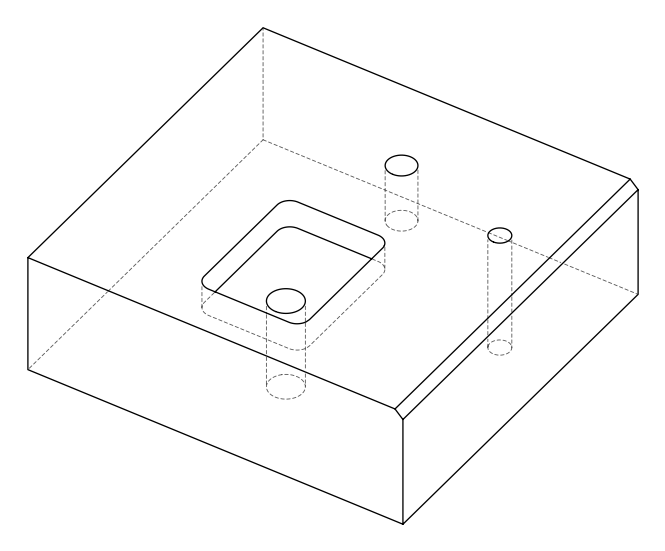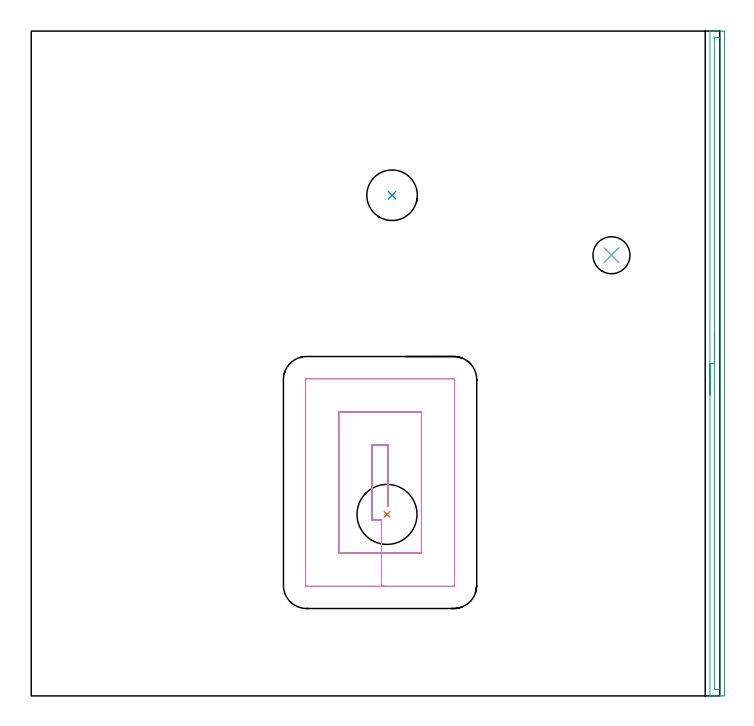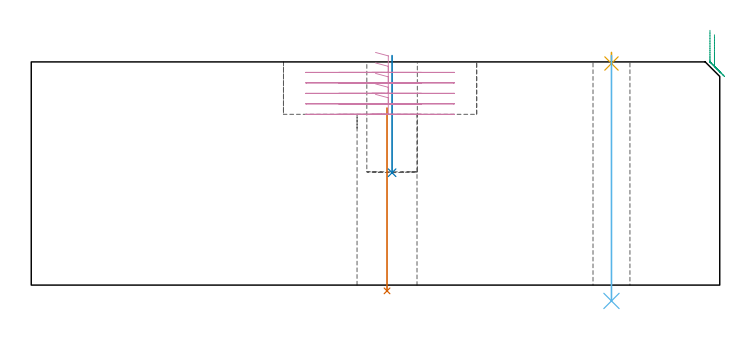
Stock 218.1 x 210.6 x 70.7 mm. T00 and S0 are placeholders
(PLAN: 6 operations, 5 tool changes, 9.2 min)
(1 INDEXABLE_INSERT_DRILL_THROUGH_HOLE_FROM_SOLID | STEP1HOLE_1 | NXT0302_009 | 0.24 min | 20034 mm3)
(2 INDEXABLE_INSERT_DRILL_BLIND_HOLE_FROM_SOLID | STEP1POCKET | NXT0302_003 | 0.15 min | 7015 mm3)
(3 AREA_MILL | FG_CHAMFER_SURFACE | UGT0205_001 | 3.54 min | 2231 mm3)
(4 MILL_RECTANGULAR_POCKET | POCKET_RECTANGULAR_STRAIGHT | UGT0201_103 | Follow Part, ap 3.5, ae 75% | 4.92 min | 75625 mm3)
(5 SPOT_DRILL | STEP1HOLE | NXT0321_9005460120000 | 0.03 min | 1 mm3)
(6 DRILL_THROUGH_HOLE_INTO_CENTER | STEP1HOLE | UGT0301_227 | 0.31 min | 7589 mm3)
(TOOL NXT0302_009 | Index. Insert Drill 19mm [880-D1900L25-05] | D19 PA176 FL95 Z2)
(TOOL NXT0302_003 | Index. Insert Drill 16mm [880-D1600L20-05] | D16 PA176 FL80 Z2)
(TOOL UGT0205_001 | Chamfer Mill 20 x 3 x 45 deg. | D20 FL50 Z2)
(TOOL UGT0201_103 | End Mill 14 mm | D14 FL19 Z2)
(TOOL NXT0321_9005460120000 | NC Spot Drill, 142deg, 12mm, Carbide, Uncoated | D12 PA142 FL30 Z2)
(TOOL UGT0301_227 | Twist Drill 11.7 mm | D11.7 PA118 FL90 Z2)
(OP 1 INDEXABLE_INSERT_DRILL_THROUGH_HOLE_FROM_SOLID)
G17 G21 G94 G90
T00 M6
G54
G17 G0 G90 X112.7 Y57.5 S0 M3
G43 Z80.7 H1
G94 G81 G98 Z-1.832 F250. R56.1
G80
M5
M2
(OP 2 INDEXABLE_INSERT_DRILL_BLIND_HOLE_FROM_SOLID)
G17 G21 G94 G90
T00 M6
G54
G17 G0 G90 X114.3 Y158.6 S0 M3
G43 Z80.7 H1
G94 G81 G98 Z35.6 F250. R72.7
G80
M5
M2
(OP 3 AREA_MILL)
G17 G21 G94 G90
T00 M6
G54
G17 G0 G90 X215. Y95.3 S1061 M3
G43 Z80.7 H0
G94 G1 Y95.338 Z79.828 F250.
Y95.452 Z78.963
Y95.641 Z78.112
Y95.903 Z77.28
Y96.237 Z76.474
Y96.64 Z75.7
Y97.108 Z74.964
Y97.64 Z74.272
Y98.229 Z73.629
Y98.872 Z73.04
Y99.564 Z72.508
Y100.3 Z72.04
Y101.074 Z71.637
Y101.88 Z71.303
Y102.712 Z71.041
Y103.563 Z70.852
Y104.428 Z70.738
Y105.3 Z70.7
Y210.458
X215.003 Y210.591 Z70.688
X215.026 Y210.6 Z70.664
X215.335 Z70.364
X215.848 Z69.851
X216.413 Z69.282
X218.469 Z67.228
X219.074 Y210.596 Z66.621
X219.591 Y210.592 Z66.105
X219.593 Y210.535 Z66.103
X219.599 Y210.012 Z66.101
X219.6 Y209.483 Z66.1
Y0.95
X219.599 Y0.587 Z66.101
X219.593 Y0.065 Z66.103
X219.591 Y0.008 Z66.105
X219.074 Y0. Z66.621
X218.469 Z67.228
X218.187 Z67.51
X216.413 Z69.282
X215.849 Z69.85
X215.335 Z70.364
X215.026 Z70.664
X215.003 Y0.009 Z70.688
X215. Y0.142 Z70.7
Y105.3
X216.414 Z69.286
Y208.229
X216.416 Y208.453 Z69.284
X216.419 Y208.563 Z69.281
X216.42 Y208.583 Z69.28
X216.46 Y208.59 Z69.24
X216.564 Y208.593 Z69.136
X216.933 Y208.599 Z68.767
X217.3 Y208.6 Z68.4
X217.819 Z67.881
X218.051 Y208.598 Z67.649
X218.133 Y208.594 Z67.567
X218.167 Y208.59 Z67.533
X218.179 Y208.584 Z67.521
X218.181 Y208.563 Z67.519
X218.184 Y208.453 Z67.516
X218.186 Y208.231 Z67.514
Y2.371
X218.183 Y2.147 Z67.517
X218.181 Y2.037 Z67.519
X218.18 Y2.017 Z67.52
X218.14 Y2.01 Z67.56
X218.036 Y2.007 Z67.664
X217.667 Y2.001 Z68.033
X217.3 Y2. Z68.4
X216.781 Z68.919
X216.55 Y2.002 Z69.15
X216.467 Y2.006 Z69.233
X216.433 Y2.01 Z69.267
X216.421 Y2.016 Z69.279
X216.419 Y2.037 Z69.281
X216.416 Y2.147 Z69.284
X216.414 Y2.369 Z69.286
Y105.3
Y106.172 Z69.324
Y107.036 Z69.438
Y107.888 Z69.627
Y108.72 Z69.889
Y109.526 Z70.223
Y110.3 Z70.626
Y111.036 Z71.094
Y111.728 Z71.625
Y112.371 Z72.215
Y112.96 Z72.858
Y113.491 Z73.55
Y113.96 Z74.286
Y114.363 Z75.06
Y114.697 Z75.866
Y114.959 Z76.698
Y115.148 Z77.549
Y115.262 Z78.414
Y115.3 Z79.286
G0 Z80.7
M5
M2
(OP 4 MILL_RECTANGULAR_POCKET)
G17 G21 G94 G90
T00 M6
G54
G17 G0 G90 X109.048 Y79.5 S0 M3
G43 Z80.7 H0
Z73.7
G94 G1 X113.1 Z72.614 F250.
Y59.966 Z67.38
Y79.5 F500.
X107.9
Y55.7
X110.968
Y45.2
X123.6
Y90.
X97.4
Y45.2
X110.968
Y34.7
X133.8
G3 X134.1 Y35. R0.3
G1 Y100.2
G3 X133.8 Y100.5 R0.3
G1 X87.2
G3 X86.9 Y100.2 R0.3
G1 Y35.
G3 X87.2 Y34.7 R0.3
G1 X110.968
X111.968
G0 X109.048 Y79.5 Z70.38
G1 X113.1 Z69.294 F250.
Y59.966 Z64.06
Y79.5 F500.
X107.9
Y55.7
X110.968
Y45.2
X123.6
Y90.
X97.4
Y45.2
X110.968
Y34.7
X133.8
G3 X134.1 Y35. R0.3
G1 Y100.2
G3 X133.8 Y100.5 R0.3
G1 X87.2
G3 X86.9 Y100.2 R0.3
G1 Y35.
G3 X87.2 Y34.7 R0.3
G1 X110.968
X111.968
G0 X109.048 Y79.5 Z67.06
G1 X113.1 Z65.974 F250.
Y59.966 Z60.74
Y79.5 F500.
X107.9
Y55.7
X110.968
Y45.2
X123.6
Y90.
X97.4
Y45.2
X110.968
Y34.7
X133.8
G3 X134.1 Y35. R0.3
G1 Y100.2
G3 X133.8 Y100.5 R0.3
G1 X87.2
G3 X86.9 Y100.2 R0.3
G1 Y35.
G3 X87.2 Y34.7 R0.3
G1 X110.968
X111.968
G0 X109.048 Y79.5 Z63.74
G1 X113.1 Z62.654 F250.
Y59.966 Z57.42
Y79.5 F500.
X107.9
Y55.7
X110.969
Y45.2
X123.6
Y90.
X97.4
Y45.2
X110.969
Y34.7
X133.8
G3 X134.1 Y35. R0.3
G1 Y100.2
G3 X133.8 Y100.5 R0.3
G1 X87.2
G3 X86.9 Y100.2 R0.3
G1 Y35.
G3 X87.2 Y34.7 R0.3
G1 X110.969
X111.969
G0 X109.048 Y79.5 Z60.42
G1 X113.1 Z59.334 F250.
Y59.966 Z54.1
Y79.5 F500.
X107.9
Y55.7
X110.969
Y45.2
X123.6
Y90.
X97.4
Y45.2
X110.969
Y34.7
X133.8
G3 X134.1 Y35. R0.3
G1 Y100.2
G3 X133.8 Y100.5 R0.3
G1 X87.2
G3 X86.9 Y100.2 R0.3
G1 Y35.
G3 X87.2 Y34.7 R0.3
G1 X110.969
X111.969
G0 Z80.7
M5
M2
(OP 5 SPOT_DRILL)
G17 G21 G94 G90
T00 M6
G54
G17 G0 G90 X183.8 Y139.6 S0 M3
G43 Z80.7 H0
G94 G81 G98 Z70.196 F250. R73.7
G80
M5
M2
(OP 6 DRILL_THROUGH_HOLE_INTO_CENTER)
G17 G21 G94 G90
T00 M6
G54
G17 G0 G90 X183.8 Y139.6 S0 M3
G43 Z80.7 H0
G94 G73 G98 Z-5.015 F250. Q10.816 R72.7
G80
M5
M2
